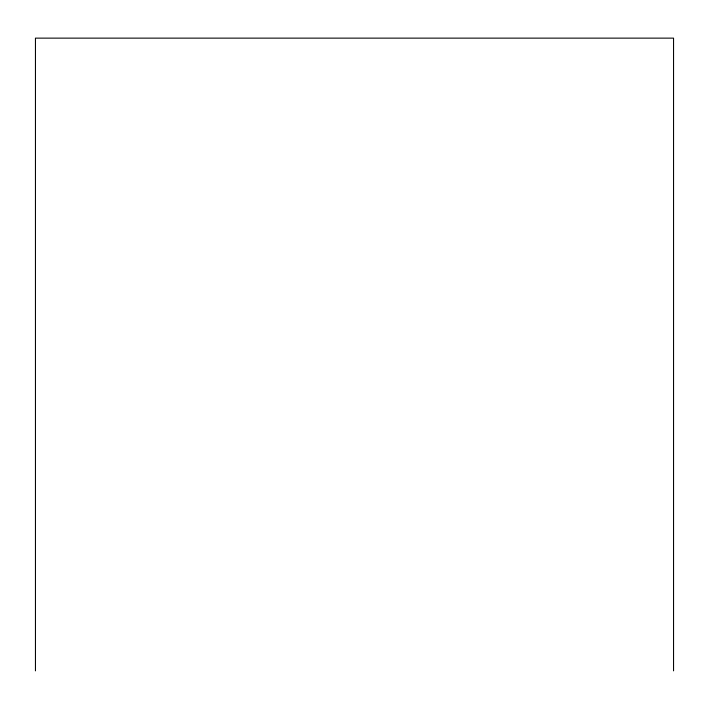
<?xml version="1.0" encoding="UTF-8"?>
<svg xmlns="http://www.w3.org/2000/svg" width="709" height="709" viewBox="0 0 709 709"><rect width="100%" height="100%" fill="white"/><g stroke="black" fill="none" stroke-linecap="round" stroke-linejoin="round"><path stroke-width="1.06" d="M673.55 670.865L673.55 38.135L35.45 38.135L35.45 670.865"/></g></svg>
